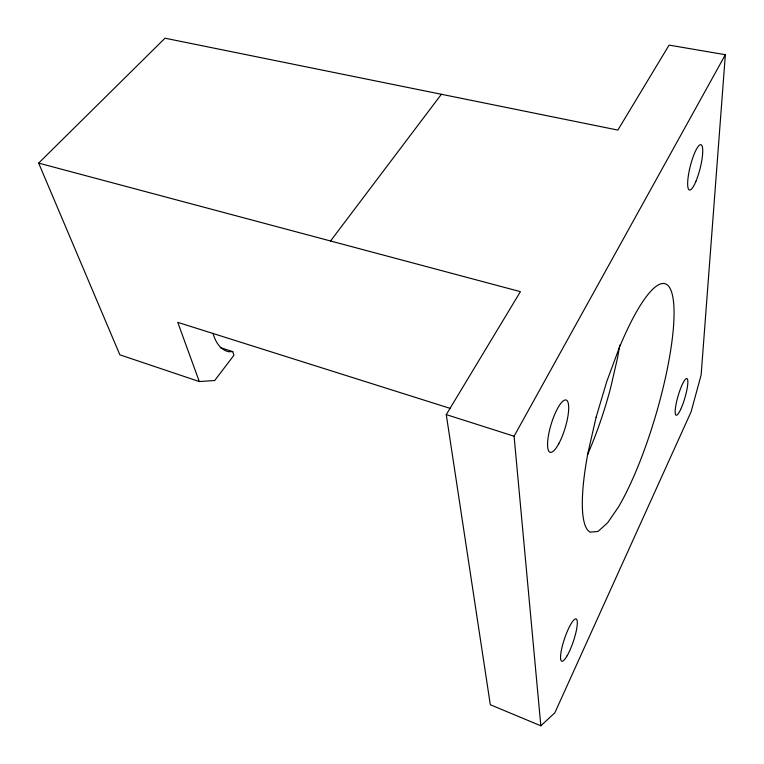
<?xml version="1.0" encoding="UTF-8"?>
<svg xmlns="http://www.w3.org/2000/svg" width="764" height="764" viewBox="0 0 764 764"><rect width="100%" height="100%" fill="white"/><g stroke="black" fill="none" stroke-linecap="round" stroke-linejoin="round"><path stroke-width="1.15" d="M725.351 54.721L701.132 374.971L691.067 411.882L554.836 712.802L540.836 725.8L490.316 704.742L446.272 414.613L520.418 291.657L38.649 163.104L165.005 38.2L617.856 130.081L669.102 45.105L725.351 54.721L514.086 436.215L540.836 725.8M330.545 240.994L441.372 94.278M38.649 163.104L119.862 354.821L199.299 381.551L214.703 380.501L233.937 355.26L232.743 351.612L220.318 347.63M232.743 351.612L228.637 351.736A59.535 30.359 -73.5 0 1 213.013 333.324M450.579 408.511L177.745 322.351L199.299 381.551M446.272 414.613L514.086 436.215M619.747 345.089A127.426 33.033 -73.5 0 1 617.283 359.004L610.608 387.911A127.426 33.033 -73.5 0 1 587.392 454.952M596.13 417.173L588.156 451.954A129.775 28.44 -73.5 0 0 590.123 532.155L598.021 531.438L607.705 522.7L618.458 507A129.775 28.44 -73.5 0 0 674.058 313.517A129.775 28.44 -73.5 0 0 619.098 348.212L606.759 381.542L596.13 417.173M695.966 181.221A23.378 5.042 -75.8 0 0 701.285 144.845A23.378 5.042 -75.8 0 0 688.316 175.949A23.378 5.042 -75.8 0 0 695.966 181.221M680.686 409.37A19.09 3.534 -73.7 0 0 687.371 379.001A19.09 3.534 -73.7 0 0 676.465 402.294A19.09 3.534 -73.7 0 0 680.686 409.37M567.194 655.665A22.328 4.622 -71.3 0 0 576.896 619.814A22.328 4.622 -71.3 0 0 562.696 644.673A22.328 4.622 -71.3 0 0 567.194 655.665M558.809 443.645A27.313 7.229 -73 0 0 566.917 400.489A27.313 7.229 -73 0 0 548.676 434.248A27.313 7.229 -73 0 0 558.809 443.645"/></g></svg>
